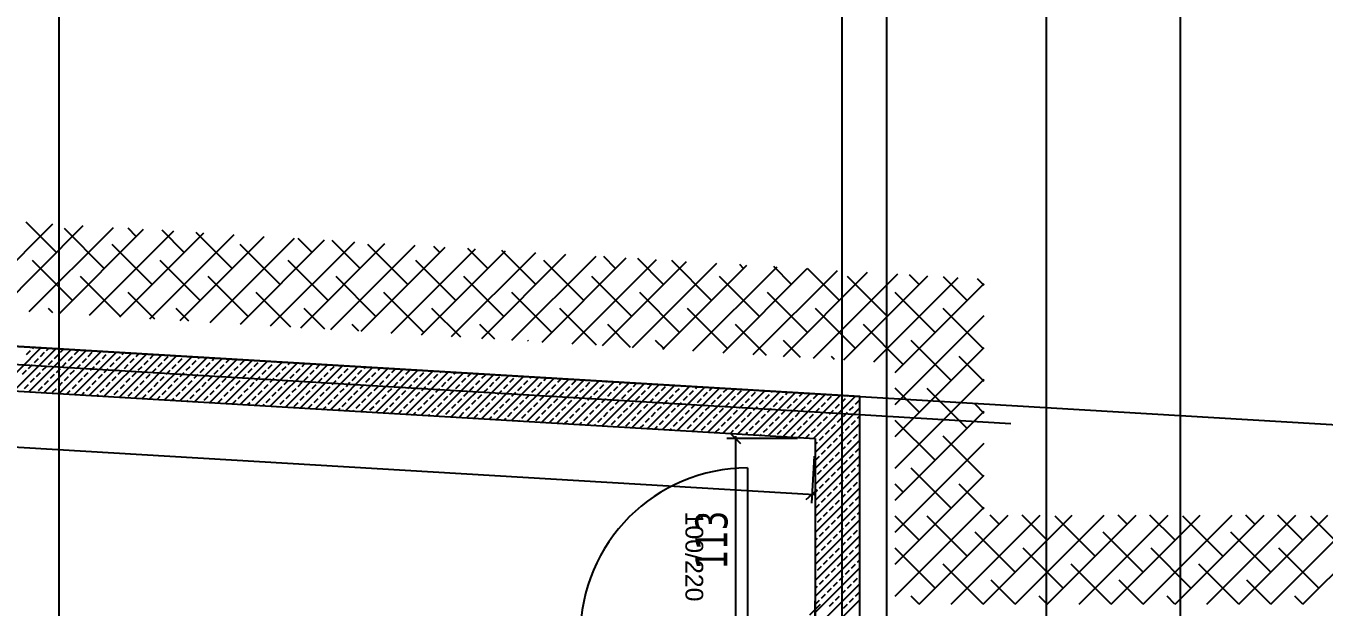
# Model space of a CAD drawing. Header units: millimetres. Extents: x 43168.9 to 43194.6, y -25545.1 to -25543.4.
# Drawn here: x 43169.2772 to 43169.4231, y -25543.8342 to -25543.769 of the extents above; entities that cross this region are included whole.
import ezdxf
from ezdxf.enums import TextEntityAlignment as Align

# ---------------------------------------------------------------- set-up
doc = ezdxf.new("R2010")
doc.units = ezdxf.units.MM
doc.header["$LTSCALE"] = 200
doc.linetypes.add('DASHDOT', pattern=[1, 0.5, -0.25, 0, -0.25])
doc.linetypes.add('DASHDOT2', pattern=[0.5, 0.25, -0.125, 0, -0.125])
for name, color, linetype in [('aks_sgh', 5, 'DASHDOT2'), ('dograma_sgh', 43, 'Continuous'), ('kesitcizgisi_sgh', 22, 'Continuous'), ('kolon-b.a_sgh', 6, 'Continuous'), ('olcuic_sgh', 183, 'Continuous'), ('poz_sgh', 12, 'Continuous'), ('tarama-betonarme_sgh', 223, 'Continuous'), ('tarama-zemin_sgh', 197, 'Continuous'), ('yapi-yaklasma_sgh', 41, 'DASHDOT')]:
    doc.layers.add(name, color=color, linetype=linetype)
doc.styles.add('dim', font='VERDANA.TTF', dxfattribs={"width": 0.7})
doc.styles.add('text2', font='arial.ttf')

msp = doc.modelspace()

# ---------------------------------------------------------------- linework, layer by layer
at = {"linetype": 'DASHDOT'}
msp.add_line((43169.39188, -25543.79132), (43169.39188, -25543.72412), dxfattribs=at)
at = {"color": 0, "linetype": 'ByBlock', "lineweight": -2}
for p, q in [((43169.35753, -25543.81591), (43169.35633, -25543.81471)), ((43169.36487, -25543.82216), (43169.36614, -25543.82103)), ((43169.36528, -25543.83513), (43169.36648, -25543.83393))]:
    msp.add_line(p, q, dxfattribs=at)
at = {"layer": 'aks_sgh'}
for p, q in [((43169.28088, -25543.74092), (43169.28088, -25544.78992)), ((43169.36888, -25543.74092), (43169.36888, -25544.78992)), ((43169.37388, -25543.74092), (43169.37388, -25544.78992)), ((43169.40688, -25543.74092), (43169.40688, -25544.78992)), ((43169.06388, -25543.79438), (43169.38788, -25543.81361))]:
    msp.add_line(p, q, dxfattribs=at)
at = {"layer": 'dograma_sgh', "color": 145}
msp.add_line((43169.35828, -25543.81862), (43169.35828, -25543.83742), dxfattribs=at)
msp.add_arc((43169.35828, -25543.83742), 0.0188, 90, 180, dxfattribs=at)
at = {"layer": 'kesitcizgisi_sgh', "linetype": 'DASHDOT'}
msp.add_line((43169.39188, -25544.79379), (43169.39188, -25543.79132), dxfattribs=at)
at = {"layer": 'kolon-b.a_sgh'}
for p, q in [((43169.37088, -25543.8106), (43169.064, -25543.79238)), ((43169.06385, -25543.79738), (43169.36588, -25543.81531)), ((43169.37088, -25543.83792), (43169.37088, -25543.8106)), ((43169.36588, -25543.81531), (43169.36588, -25543.83792))]:
    msp.add_line(p, q, dxfattribs=at)
at = {"layer": 'olcuic_sgh'}
for p, q in [((43169.09138, -25543.80532), (43169.36576, -25543.82161)), ((43169.35693, -25543.81506), (43169.35693, -25543.83817)), ((43169.36388, -25543.81531), (43169.35593, -25543.81531)), ((43169.36576, -25543.81731), (43169.36545, -25543.82259)), ((43169.36588, -25543.83592), (43169.36588, -25543.83353))]:
    msp.add_line(p, q, dxfattribs=at)
at = {"layer": 'tarama-betonarme_sgh'}
for p, q in [((43169.27412, -25543.80987), (43169.27884, -25543.80514)), ((43169.27581, -25543.80997), (43169.28054, -25543.80524)), ((43169.27722, -25543.80586), (43169.27767, -25543.80541)), ((43169.27751, -25543.81007), (43169.28223, -25543.80534)), ((43169.2779, -25543.80519), (43169.278, -25543.80509)), ((43169.27812, -25543.80676), (43169.27857, -25543.80631)), ((43169.2788, -25543.80608), (43169.27924, -25543.80563)), ((43169.2792, -25543.81017), (43169.28393, -25543.80544)), ((43169.27947, -25543.80541), (43169.27969, -25543.80519)), ((43169.28037, -25543.80631), (43169.28082, -25543.80586)), ((43169.2809, -25543.81027), (43169.28562, -25543.80554)), ((43169.28104, -25543.80563), (43169.28139, -25543.80529)), ((43169.28194, -25543.80653), (43169.28239, -25543.80608)), ((43169.28259, -25543.81037), (43169.28732, -25543.80564)), ((43169.28261, -25543.80586), (43169.28306, -25543.80541)), ((43169.28351, -25543.80676), (43169.28396, -25543.80631)), ((43169.28418, -25543.80608), (43169.28463, -25543.80563)), ((43169.28429, -25543.81047), (43169.28902, -25543.80574)), ((43169.28576, -25543.80631), (43169.2862, -25543.80586)), ((43169.28598, -25543.81057), (43169.29071, -25543.80584)), ((43169.28643, -25543.80563), (43169.28647, -25543.80559)), ((43169.28733, -25543.80653), (43169.28778, -25543.80608)), ((43169.28768, -25543.81067), (43169.29241, -25543.80594)), ((43169.288, -25543.80586), (43169.28817, -25543.80569)), ((43169.2889, -25543.80676), (43169.28935, -25543.80631)), ((43169.28937, -25543.81077), (43169.2941, -25543.80604)), ((43169.28957, -25543.80608), (43169.28986, -25543.80579)), ((43169.29107, -25543.81087), (43169.2958, -25543.80614)), ((43169.29114, -25543.80631), (43169.29156, -25543.80589)), ((43169.29272, -25543.80653), (43169.29316, -25543.80608)), ((43169.29276, -25543.81097), (43169.29749, -25543.80624)), ((43169.29429, -25543.80676), (43169.29474, -25543.80631)), ((43169.29446, -25543.81107), (43169.29919, -25543.80635)), ((43169.29653, -25543.80631), (43169.29664, -25543.80619)), ((43169.2981, -25543.80653), (43169.29834, -25543.8063)), ((43169.29967, -25543.80676), (43169.30004, -25543.8064)), ((43169.27678, -25543.8081), (43169.27722, -25543.80765)), ((43169.27745, -25543.80743), (43169.2779, -25543.80698)), ((43169.27835, -25543.80833), (43169.2788, -25543.80788)), ((43169.27902, -25543.80765), (43169.27947, -25543.80721)), ((43169.27969, -25543.80698), (43169.28014, -25543.80653)), ((43169.28059, -25543.80788), (43169.28104, -25543.80743)), ((43169.28127, -25543.80721), (43169.28171, -25543.80676)), ((43169.28216, -25543.8081), (43169.28261, -25543.80765)), ((43169.28284, -25543.80743), (43169.28329, -25543.80698)), ((43169.28373, -25543.80833), (43169.28418, -25543.80788)), ((43169.28441, -25543.80765), (43169.28486, -25543.80721)), ((43169.28508, -25543.80698), (43169.28553, -25543.80653)), ((43169.28598, -25543.80788), (43169.28643, -25543.80743)), ((43169.28665, -25543.80721), (43169.2871, -25543.80676)), ((43169.28755, -25543.8081), (43169.288, -25543.80765)), ((43169.28823, -25543.80743), (43169.28867, -25543.80698)), ((43169.28912, -25543.80833), (43169.28957, -25543.80788)), ((43169.2898, -25543.80765), (43169.29025, -25543.80721)), ((43169.29047, -25543.80698), (43169.29092, -25543.80653)), ((43169.29137, -25543.80788), (43169.29182, -25543.80743)), ((43169.29204, -25543.80721), (43169.29249, -25543.80676)), ((43169.29294, -25543.8081), (43169.29339, -25543.80765)), ((43169.29361, -25543.80743), (43169.29406, -25543.80698)), ((43169.29451, -25543.80833), (43169.29496, -25543.80788)), ((43169.29518, -25543.80765), (43169.29563, -25543.80721)), ((43169.29586, -25543.80698), (43169.29631, -25543.80653)), ((43169.29616, -25543.81117), (43169.30088, -25543.80645)), ((43169.29676, -25543.80788), (43169.29721, -25543.80743)), ((43169.29743, -25543.80721), (43169.29788, -25543.80676)), ((43169.29785, -25543.81127), (43169.30258, -25543.80655)), ((43169.29833, -25543.8081), (43169.29878, -25543.80765)), ((43169.299, -25543.80743), (43169.29945, -25543.80698)), ((43169.29955, -25543.81138), (43169.30427, -25543.80665)), ((43169.2999, -25543.80833), (43169.30035, -25543.80788)), ((43169.30057, -25543.80765), (43169.30102, -25543.80721)), ((43169.30124, -25543.81148), (43169.30597, -25543.80675)), ((43169.30125, -25543.80698), (43169.3017, -25543.80653)), ((43169.30214, -25543.80788), (43169.30259, -25543.80743)), ((43169.30282, -25543.80721), (43169.30327, -25543.80676)), ((43169.30294, -25543.81158), (43169.30767, -25543.80685)), ((43169.30372, -25543.8081), (43169.30417, -25543.80765)), ((43169.30439, -25543.80743), (43169.30484, -25543.80698)), ((43169.30463, -25543.81168), (43169.30936, -25543.80695)), ((43169.30506, -25543.80676), (43169.30512, -25543.8067)), ((43169.30529, -25543.80833), (43169.30574, -25543.80788)), ((43169.30596, -25543.80765), (43169.30641, -25543.80721)), ((43169.30633, -25543.81178), (43169.31106, -25543.80705)), ((43169.30663, -25543.80698), (43169.30682, -25543.8068)), ((43169.30753, -25543.80788), (43169.30798, -25543.80743)), ((43169.30802, -25543.81188), (43169.31275, -25543.80715)), ((43169.30821, -25543.80721), (43169.30851, -25543.8069)), ((43169.3091, -25543.8081), (43169.30955, -25543.80765)), ((43169.30972, -25543.81198), (43169.31445, -25543.80725)), ((43169.30978, -25543.80743), (43169.31021, -25543.807)), ((43169.31068, -25543.80833), (43169.31112, -25543.80788)), ((43169.31135, -25543.80765), (43169.3118, -25543.80721)), ((43169.31141, -25543.81208), (43169.31614, -25543.80735)), ((43169.31292, -25543.80788), (43169.31337, -25543.80743)), ((43169.31311, -25543.81218), (43169.31784, -25543.80745)), ((43169.31359, -25543.80721), (43169.3136, -25543.8072)), ((43169.31449, -25543.8081), (43169.31494, -25543.80765)), ((43169.3148, -25543.81228), (43169.31953, -25543.80755)), ((43169.31517, -25543.80743), (43169.31529, -25543.8073)), ((43169.31606, -25543.80833), (43169.31651, -25543.80788)), ((43169.3165, -25543.81238), (43169.32123, -25543.80765)), ((43169.31674, -25543.80765), (43169.31699, -25543.8074)), ((43169.3182, -25543.81248), (43169.32292, -25543.80775)), ((43169.31831, -25543.80788), (43169.31869, -25543.8075)), ((43169.31988, -25543.8081), (43169.32033, -25543.80765)), ((43169.31989, -25543.81258), (43169.32462, -25543.80786)), ((43169.32145, -25543.80833), (43169.3219, -25543.80788)), ((43169.3237, -25543.80788), (43169.32377, -25543.8078)), ((43169.277, -25543.80968), (43169.27745, -25543.80923)), ((43169.27767, -25543.809), (43169.27812, -25543.80855)), ((43169.27924, -25543.80923), (43169.27969, -25543.80878)), ((43169.27992, -25543.80855), (43169.28037, -25543.8081)), ((43169.28082, -25543.80945), (43169.28127, -25543.809)), ((43169.28149, -25543.80878), (43169.28194, -25543.80833)), ((43169.28239, -25543.80968), (43169.28284, -25543.80923)), ((43169.28306, -25543.809), (43169.28351, -25543.80855)), ((43169.28463, -25543.80923), (43169.28508, -25543.80878)), ((43169.28531, -25543.80855), (43169.28576, -25543.8081)), ((43169.2862, -25543.80945), (43169.28665, -25543.809)), ((43169.28688, -25543.80878), (43169.28733, -25543.80833)), ((43169.28778, -25543.80968), (43169.28823, -25543.80923)), ((43169.28845, -25543.809), (43169.2889, -25543.80855)), ((43169.29002, -25543.80923), (43169.29047, -25543.80878)), ((43169.29069, -25543.80855), (43169.29114, -25543.8081)), ((43169.29159, -25543.80945), (43169.29204, -25543.809)), ((43169.29227, -25543.80878), (43169.29272, -25543.80833)), ((43169.29316, -25543.80968), (43169.29361, -25543.80923)), ((43169.29384, -25543.809), (43169.29429, -25543.80855)), ((43169.29541, -25543.80923), (43169.29586, -25543.80878)), ((43169.29608, -25543.80855), (43169.29653, -25543.8081)), ((43169.29698, -25543.80945), (43169.29743, -25543.809)), ((43169.29765, -25543.80878), (43169.2981, -25543.80833)), ((43169.29855, -25543.80968), (43169.299, -25543.80923)), ((43169.29923, -25543.809), (43169.29967, -25543.80855)), ((43169.3008, -25543.80923), (43169.30125, -25543.80878)), ((43169.30147, -25543.80855), (43169.30192, -25543.8081)), ((43169.30237, -25543.80945), (43169.30282, -25543.809)), ((43169.30304, -25543.80878), (43169.30349, -25543.80833)), ((43169.30394, -25543.80968), (43169.30439, -25543.80923)), ((43169.30461, -25543.809), (43169.30506, -25543.80855)), ((43169.30619, -25543.80923), (43169.30663, -25543.80878)), ((43169.30686, -25543.80855), (43169.30731, -25543.8081)), ((43169.30776, -25543.80945), (43169.30821, -25543.809)), ((43169.30843, -25543.80878), (43169.30888, -25543.80833)), ((43169.30933, -25543.80968), (43169.30978, -25543.80923)), ((43169.31, -25543.809), (43169.31045, -25543.80855)), ((43169.31157, -25543.80923), (43169.31202, -25543.80878)), ((43169.31225, -25543.80855), (43169.3127, -25543.8081)), ((43169.31315, -25543.80945), (43169.31359, -25543.809)), ((43169.31382, -25543.80878), (43169.31427, -25543.80833)), ((43169.31472, -25543.80968), (43169.31517, -25543.80923)), ((43169.31539, -25543.809), (43169.31584, -25543.80855)), ((43169.31696, -25543.80923), (43169.31741, -25543.80878)), ((43169.31764, -25543.80855), (43169.31808, -25543.8081)), ((43169.31853, -25543.80945), (43169.31898, -25543.809)), ((43169.31921, -25543.80878), (43169.31966, -25543.80833)), ((43169.32011, -25543.80968), (43169.32055, -25543.80923)), ((43169.32078, -25543.809), (43169.32123, -25543.80855)), ((43169.32159, -25543.81268), (43169.32631, -25543.80796)), ((43169.32235, -25543.80923), (43169.3228, -25543.80878)), ((43169.32302, -25543.80855), (43169.32347, -25543.8081)), ((43169.32328, -25543.81278), (43169.32801, -25543.80806)), ((43169.32392, -25543.80945), (43169.32437, -25543.809)), ((43169.3246, -25543.80878), (43169.32504, -25543.80833)), ((43169.32498, -25543.81289), (43169.32971, -25543.80816)), ((43169.32527, -25543.8081), (43169.32547, -25543.80791)), ((43169.32549, -25543.80968), (43169.32594, -25543.80923)), ((43169.32617, -25543.809), (43169.32662, -25543.80855)), ((43169.32667, -25543.81299), (43169.3314, -25543.80826)), ((43169.32684, -25543.80833), (43169.32716, -25543.80801)), ((43169.32774, -25543.80923), (43169.32819, -25543.80878)), ((43169.32837, -25543.81309), (43169.3331, -25543.80836)), ((43169.32841, -25543.80855), (43169.32886, -25543.80811)), ((43169.32931, -25543.80945), (43169.32976, -25543.809)), ((43169.32998, -25543.80878), (43169.33043, -25543.80833)), ((43169.33006, -25543.81319), (43169.33479, -25543.80846)), ((43169.33088, -25543.80968), (43169.33133, -25543.80923)), ((43169.33155, -25543.809), (43169.332, -25543.80855)), ((43169.33176, -25543.81329), (43169.33649, -25543.80856)), ((43169.33223, -25543.80833), (43169.33225, -25543.80831)), ((43169.33313, -25543.80923), (43169.33358, -25543.80878)), ((43169.33345, -25543.81339), (43169.33818, -25543.80866)), ((43169.3338, -25543.80855), (43169.33394, -25543.80841)), ((43169.3347, -25543.80945), (43169.33515, -25543.809)), ((43169.33515, -25543.81349), (43169.33988, -25543.80876)), ((43169.33537, -25543.80878), (43169.33564, -25543.80851)), ((43169.33627, -25543.80968), (43169.33672, -25543.80923)), ((43169.33685, -25543.81359), (43169.34157, -25543.80886)), ((43169.33694, -25543.809), (43169.33733, -25543.80861)), ((43169.33851, -25543.80923), (43169.33896, -25543.80878)), ((43169.33854, -25543.81369), (43169.34327, -25543.80896)), ((43169.34009, -25543.80945), (43169.34054, -25543.809)), ((43169.34024, -25543.81379), (43169.34496, -25543.80906)), ((43169.34166, -25543.80968), (43169.34211, -25543.80923)), ((43169.34193, -25543.81389), (43169.34666, -25543.80916)), ((43169.34233, -25543.809), (43169.34242, -25543.80891)), ((43169.34363, -25543.81399), (43169.34835, -25543.80926)), ((43169.3439, -25543.80923), (43169.34412, -25543.80901)), ((43169.34547, -25543.80945), (43169.34581, -25543.80911)), ((43169.34705, -25543.80968), (43169.34749, -25543.80923)), ((43169.27857, -25543.8099), (43169.27902, -25543.80945)), ((43169.28014, -25543.81012), (43169.28059, -25543.80968)), ((43169.28174, -25543.81032), (43169.28216, -25543.8099)), ((43169.28344, -25543.81042), (43169.28373, -25543.81012)), ((43169.28396, -25543.8099), (43169.28441, -25543.80945)), ((43169.28514, -25543.81052), (43169.28531, -25543.81035)), ((43169.28553, -25543.81012), (43169.28598, -25543.80968)), ((43169.28683, -25543.81062), (43169.28688, -25543.81057)), ((43169.2871, -25543.81035), (43169.28755, -25543.8099)), ((43169.28867, -25543.81057), (43169.28912, -25543.81012)), ((43169.28935, -25543.8099), (43169.2898, -25543.80945)), ((43169.29025, -25543.8108), (43169.29069, -25543.81035)), ((43169.29092, -25543.81012), (43169.29137, -25543.80968)), ((43169.29192, -25543.81092), (43169.29227, -25543.81057)), ((43169.29249, -25543.81035), (43169.29294, -25543.8099)), ((43169.29361, -25543.81102), (43169.29384, -25543.8108)), ((43169.29406, -25543.81057), (43169.29451, -25543.81012)), ((43169.29474, -25543.8099), (43169.29518, -25543.80945)), ((43169.29563, -25543.8108), (43169.29608, -25543.81035)), ((43169.29631, -25543.81012), (43169.29676, -25543.80968)), ((43169.29721, -25543.81102), (43169.29765, -25543.81057)), ((43169.29788, -25543.81035), (43169.29833, -25543.8099)), ((43169.29878, -25543.81125), (43169.29923, -25543.8108)), ((43169.29945, -25543.81057), (43169.2999, -25543.81012)), ((43169.30012, -25543.8099), (43169.30057, -25543.80945)), ((43169.30102, -25543.8108), (43169.30147, -25543.81035)), ((43169.3017, -25543.81012), (43169.30214, -25543.80968)), ((43169.30259, -25543.81102), (43169.30304, -25543.81057)), ((43169.30327, -25543.81035), (43169.30372, -25543.8099)), ((43169.30417, -25543.81125), (43169.30461, -25543.8108)), ((43169.30484, -25543.81057), (43169.30529, -25543.81012)), ((43169.30551, -25543.8099), (43169.30596, -25543.80945)), ((43169.30641, -25543.8108), (43169.30686, -25543.81035)), ((43169.30708, -25543.81012), (43169.30753, -25543.80968)), ((43169.30798, -25543.81102), (43169.30843, -25543.81057)), ((43169.30866, -25543.81035), (43169.3091, -25543.8099)), ((43169.30955, -25543.81125), (43169.31, -25543.8108)), ((43169.31023, -25543.81057), (43169.31068, -25543.81012)), ((43169.3109, -25543.8099), (43169.31135, -25543.80945)), ((43169.3118, -25543.8108), (43169.31225, -25543.81035)), ((43169.31247, -25543.81012), (43169.31292, -25543.80968)), ((43169.31337, -25543.81102), (43169.31382, -25543.81057)), ((43169.31404, -25543.81035), (43169.31449, -25543.8099)), ((43169.31494, -25543.81125), (43169.31539, -25543.8108)), ((43169.31561, -25543.81057), (43169.31606, -25543.81012)), ((43169.31629, -25543.8099), (43169.31674, -25543.80945)), ((43169.31719, -25543.8108), (43169.31764, -25543.81035)), ((43169.31786, -25543.81012), (43169.31831, -25543.80968)), ((43169.31876, -25543.81102), (43169.31921, -25543.81057)), ((43169.31943, -25543.81035), (43169.31988, -25543.8099)), ((43169.32033, -25543.81125), (43169.32078, -25543.8108)), ((43169.321, -25543.81057), (43169.32145, -25543.81012)), ((43169.32168, -25543.8099), (43169.32213, -25543.80945)), ((43169.32257, -25543.8108), (43169.32302, -25543.81035)), ((43169.32325, -25543.81012), (43169.3237, -25543.80968)), ((43169.32415, -25543.81102), (43169.3246, -25543.81057)), ((43169.32482, -25543.81035), (43169.32527, -25543.8099)), ((43169.32572, -25543.81125), (43169.32617, -25543.8108)), ((43169.32639, -25543.81057), (43169.32684, -25543.81012)), ((43169.32706, -25543.8099), (43169.32751, -25543.80945)), ((43169.32796, -25543.8108), (43169.32841, -25543.81035)), ((43169.32864, -25543.81012), (43169.32909, -25543.80968)), ((43169.32953, -25543.81102), (43169.32998, -25543.81057)), ((43169.33021, -25543.81035), (43169.33066, -25543.8099)), ((43169.33111, -25543.81125), (43169.33155, -25543.8108)), ((43169.33178, -25543.81057), (43169.33223, -25543.81012)), ((43169.33245, -25543.8099), (43169.3329, -25543.80945)), ((43169.33335, -25543.8108), (43169.3338, -25543.81035)), ((43169.33402, -25543.81012), (43169.33447, -25543.80968)), ((43169.33492, -25543.81102), (43169.33537, -25543.81057)), ((43169.3356, -25543.81035), (43169.33604, -25543.8099)), ((43169.33649, -25543.81125), (43169.33694, -25543.8108)), ((43169.33717, -25543.81057), (43169.33762, -25543.81012)), ((43169.33784, -25543.8099), (43169.33829, -25543.80945)), ((43169.33874, -25543.8108), (43169.33919, -25543.81035)), ((43169.33941, -25543.81012), (43169.33986, -25543.80968)), ((43169.34031, -25543.81102), (43169.34076, -25543.81057)), ((43169.34098, -25543.81035), (43169.34143, -25543.8099)), ((43169.34188, -25543.81125), (43169.34233, -25543.8108)), ((43169.34256, -25543.81057), (43169.343, -25543.81012)), ((43169.34323, -25543.8099), (43169.34368, -25543.80945)), ((43169.34413, -25543.8108), (43169.34458, -25543.81035)), ((43169.3448, -25543.81012), (43169.34525, -25543.80968)), ((43169.34532, -25543.81409), (43169.35005, -25543.80936)), ((43169.3457, -25543.81102), (43169.34615, -25543.81057)), ((43169.34637, -25543.81035), (43169.34682, -25543.8099)), ((43169.34702, -25543.81419), (43169.35175, -25543.80947)), ((43169.34727, -25543.81125), (43169.34772, -25543.8108)), ((43169.34794, -25543.81057), (43169.34839, -25543.81012)), ((43169.34862, -25543.8099), (43169.34907, -25543.80945)), ((43169.34871, -25543.81429), (43169.35344, -25543.80957)), ((43169.34952, -25543.8108), (43169.34996, -25543.81035)), ((43169.35019, -25543.81012), (43169.35064, -25543.80968)), ((43169.35041, -25543.81439), (43169.35514, -25543.80967)), ((43169.35086, -25543.80945), (43169.3509, -25543.80942)), ((43169.35109, -25543.81102), (43169.35154, -25543.81057)), ((43169.35176, -25543.81035), (43169.35221, -25543.8099)), ((43169.3521, -25543.8145), (43169.35683, -25543.80977)), ((43169.35243, -25543.80968), (43169.35259, -25543.80952)), ((43169.35266, -25543.81125), (43169.35311, -25543.8108)), ((43169.35333, -25543.81057), (43169.35378, -25543.81012)), ((43169.3538, -25543.8146), (43169.35853, -25543.80987)), ((43169.35401, -25543.8099), (43169.35429, -25543.80962)), ((43169.3549, -25543.8108), (43169.35535, -25543.81035)), ((43169.35549, -25543.8147), (43169.36022, -25543.80997)), ((43169.35558, -25543.81012), (43169.35598, -25543.80972)), ((43169.35648, -25543.81102), (43169.35692, -25543.81057)), ((43169.35715, -25543.81035), (43169.3576, -25543.8099)), ((43169.35719, -25543.8148), (43169.36192, -25543.81007)), ((43169.35805, -25543.81125), (43169.3585, -25543.8108)), ((43169.35872, -25543.81057), (43169.35917, -25543.81012)), ((43169.35889, -25543.8149), (43169.36361, -25543.81017)), ((43169.36029, -25543.8108), (43169.36074, -25543.81035)), ((43169.36058, -25543.815), (43169.36531, -25543.81027)), ((43169.36097, -25543.81012), (43169.36107, -25543.81002)), ((43169.36186, -25543.81102), (43169.36231, -25543.81057)), ((43169.36228, -25543.8151), (43169.367, -25543.81037)), ((43169.36254, -25543.81035), (43169.36277, -25543.81012)), ((43169.36343, -25543.81125), (43169.36388, -25543.8108)), ((43169.36397, -25543.8152), (43169.3687, -25543.81047)), ((43169.36411, -25543.81057), (43169.36446, -25543.81022)), ((43169.36567, -25543.8153), (43169.3704, -25543.81057)), ((43169.36568, -25543.8108), (43169.36613, -25543.81035)), ((43169.36725, -25543.81102), (43169.3677, -25543.81057)), ((43169.36882, -25543.81125), (43169.36927, -25543.8108)), ((43169.3695, -25543.81057), (43169.36955, -25543.81052)), ((43169.29531, -25543.81112), (43169.29541, -25543.81102)), ((43169.30039, -25543.81143), (43169.3008, -25543.81102)), ((43169.30209, -25543.81153), (43169.30237, -25543.81125)), ((43169.30378, -25543.81163), (43169.30394, -25543.81147)), ((43169.30548, -25543.81173), (43169.30551, -25543.8117)), ((43169.30574, -25543.81147), (43169.30619, -25543.81102)), ((43169.30731, -25543.8117), (43169.30776, -25543.81125)), ((43169.30888, -25543.81192), (43169.30933, -25543.81147)), ((43169.31057, -25543.81203), (43169.3109, -25543.8117)), ((43169.31112, -25543.81147), (43169.31157, -25543.81102)), ((43169.31226, -25543.81213), (43169.31247, -25543.81192)), ((43169.3127, -25543.8117), (43169.31315, -25543.81125)), ((43169.31396, -25543.81223), (43169.31404, -25543.81214)), ((43169.31427, -25543.81192), (43169.31472, -25543.81147)), ((43169.31584, -25543.81214), (43169.31629, -25543.8117)), ((43169.31651, -25543.81147), (43169.31696, -25543.81102)), ((43169.31741, -25543.81237), (43169.31786, -25543.81192)), ((43169.31808, -25543.8117), (43169.31853, -25543.81125)), ((43169.31904, -25543.81253), (43169.31943, -25543.81214)), ((43169.31966, -25543.81192), (43169.32011, -25543.81147)), ((43169.32123, -25543.81214), (43169.32168, -25543.8117)), ((43169.3219, -25543.81147), (43169.32235, -25543.81102)), ((43169.3228, -25543.81237), (43169.32325, -25543.81192)), ((43169.32347, -25543.8117), (43169.32392, -25543.81125)), ((43169.32437, -25543.81259), (43169.32482, -25543.81214)), ((43169.32504, -25543.81192), (43169.32549, -25543.81147)), ((43169.32662, -25543.81214), (43169.32706, -25543.8117)), ((43169.32729, -25543.81147), (43169.32774, -25543.81102)), ((43169.32819, -25543.81237), (43169.32864, -25543.81192)), ((43169.32886, -25543.8117), (43169.32931, -25543.81125)), ((43169.32976, -25543.81259), (43169.33021, -25543.81214)), ((43169.33043, -25543.81192), (43169.33088, -25543.81147)), ((43169.332, -25543.81214), (43169.33245, -25543.8117)), ((43169.33268, -25543.81147), (43169.33313, -25543.81102)), ((43169.33358, -25543.81237), (43169.33402, -25543.81192)), ((43169.33425, -25543.8117), (43169.3347, -25543.81125)), ((43169.33515, -25543.81259), (43169.3356, -25543.81214)), ((43169.33582, -25543.81192), (43169.33627, -25543.81147)), ((43169.33739, -25543.81214), (43169.33784, -25543.8117)), ((43169.33807, -25543.81147), (43169.33851, -25543.81102)), ((43169.33896, -25543.81237), (43169.33941, -25543.81192)), ((43169.33964, -25543.8117), (43169.34009, -25543.81125)), ((43169.34054, -25543.81259), (43169.34098, -25543.81214)), ((43169.34121, -25543.81192), (43169.34166, -25543.81147)), ((43169.34278, -25543.81214), (43169.34323, -25543.8117)), ((43169.34345, -25543.81147), (43169.3439, -25543.81102)), ((43169.34435, -25543.81237), (43169.3448, -25543.81192)), ((43169.34503, -25543.8117), (43169.34547, -25543.81125)), ((43169.34592, -25543.81259), (43169.34637, -25543.81214)), ((43169.3466, -25543.81192), (43169.34705, -25543.81147)), ((43169.34817, -25543.81214), (43169.34862, -25543.8117)), ((43169.34884, -25543.81147), (43169.34929, -25543.81102)), ((43169.34974, -25543.81237), (43169.35019, -25543.81192)), ((43169.35041, -25543.8117), (43169.35086, -25543.81125)), ((43169.35131, -25543.81259), (43169.35176, -25543.81214)), ((43169.35198, -25543.81192), (43169.35243, -25543.81147)), ((43169.35356, -25543.81214), (43169.35401, -25543.8117)), ((43169.35423, -25543.81147), (43169.35468, -25543.81102)), ((43169.35513, -25543.81237), (43169.35558, -25543.81192)), ((43169.3558, -25543.8117), (43169.35625, -25543.81125)), ((43169.3567, -25543.81259), (43169.35715, -25543.81214)), ((43169.35737, -25543.81192), (43169.35782, -25543.81147)), ((43169.35894, -25543.81214), (43169.35939, -25543.8117)), ((43169.35962, -25543.81147), (43169.36007, -25543.81102)), ((43169.36052, -25543.81237), (43169.36097, -25543.81192)), ((43169.36119, -25543.8117), (43169.36164, -25543.81125)), ((43169.36209, -25543.81259), (43169.36254, -25543.81214)), ((43169.36276, -25543.81192), (43169.36321, -25543.81147)), ((43169.36433, -25543.81214), (43169.36478, -25543.8117)), ((43169.36501, -25543.81147), (43169.36546, -25543.81102)), ((43169.36588, -25543.81688), (43169.37088, -25543.81188)), ((43169.3659, -25543.81237), (43169.36635, -25543.81192)), ((43169.36658, -25543.8117), (43169.36703, -25543.81125)), ((43169.36748, -25543.81259), (43169.36792, -25543.81214)), ((43169.36815, -25543.81192), (43169.3686, -25543.81147)), ((43169.36972, -25543.81214), (43169.37017, -25543.8117)), ((43169.37039, -25543.81147), (43169.37084, -25543.81102)), ((43169.32074, -25543.81263), (43169.321, -25543.81237)), ((43169.32243, -25543.81273), (43169.32257, -25543.81259)), ((43169.32413, -25543.81283), (43169.32415, -25543.81282)), ((43169.32594, -25543.81282), (43169.32639, -25543.81237)), ((43169.32752, -25543.81304), (43169.32796, -25543.81259)), ((43169.32922, -25543.81314), (43169.32953, -25543.81282)), ((43169.33091, -25543.81324), (43169.33111, -25543.81304)), ((43169.33133, -25543.81282), (43169.33178, -25543.81237)), ((43169.33261, -25543.81334), (43169.33268, -25543.81327)), ((43169.3329, -25543.81304), (43169.33335, -25543.81259)), ((43169.33447, -25543.81327), (43169.33492, -25543.81282)), ((43169.33604, -25543.81349), (43169.33649, -25543.81304)), ((43169.33672, -25543.81282), (43169.33717, -25543.81237)), ((43169.33769, -25543.81364), (43169.33807, -25543.81327)), ((43169.33829, -25543.81304), (43169.33874, -25543.81259)), ((43169.33939, -25543.81374), (43169.33964, -25543.81349)), ((43169.33986, -25543.81327), (43169.34031, -25543.81282)), ((43169.34108, -25543.81384), (43169.34121, -25543.81372)), ((43169.34143, -25543.81349), (43169.34188, -25543.81304)), ((43169.34211, -25543.81282), (43169.34256, -25543.81237)), ((43169.343, -25543.81372), (43169.34345, -25543.81327)), ((43169.34368, -25543.81304), (43169.34413, -25543.81259)), ((43169.34458, -25543.81394), (43169.34503, -25543.81349)), ((43169.34525, -25543.81327), (43169.3457, -25543.81282)), ((43169.34617, -25543.81414), (43169.3466, -25543.81372)), ((43169.34682, -25543.81349), (43169.34727, -25543.81304)), ((43169.34749, -25543.81282), (43169.34794, -25543.81237)), ((43169.34839, -25543.81372), (43169.34884, -25543.81327)), ((43169.34907, -25543.81304), (43169.34952, -25543.81259)), ((43169.34996, -25543.81394), (43169.35041, -25543.81349)), ((43169.35064, -25543.81327), (43169.35109, -25543.81282)), ((43169.35154, -25543.81417), (43169.35198, -25543.81372)), ((43169.35221, -25543.81349), (43169.35266, -25543.81304)), ((43169.35288, -25543.81282), (43169.35333, -25543.81237)), ((43169.35378, -25543.81372), (43169.35423, -25543.81327)), ((43169.35445, -25543.81304), (43169.3549, -25543.81259)), ((43169.35535, -25543.81394), (43169.3558, -25543.81349)), ((43169.35603, -25543.81327), (43169.35648, -25543.81282)), ((43169.35692, -25543.81417), (43169.35737, -25543.81372)), ((43169.3576, -25543.81349), (43169.35805, -25543.81304)), ((43169.35827, -25543.81282), (43169.35872, -25543.81237)), ((43169.35917, -25543.81372), (43169.35962, -25543.81327)), ((43169.35984, -25543.81304), (43169.36029, -25543.81259)), ((43169.36074, -25543.81394), (43169.36119, -25543.81349)), ((43169.36141, -25543.81327), (43169.36186, -25543.81282)), ((43169.36231, -25543.81417), (43169.36276, -25543.81372)), ((43169.36299, -25543.81349), (43169.36343, -25543.81304)), ((43169.36366, -25543.81282), (43169.36411, -25543.81237)), ((43169.36456, -25543.81372), (43169.36501, -25543.81327)), ((43169.36523, -25543.81304), (43169.36568, -25543.81259)), ((43169.36588, -25543.81868), (43169.37088, -25543.81368)), ((43169.36613, -25543.81394), (43169.36658, -25543.81349)), ((43169.3668, -25543.81327), (43169.36725, -25543.81282)), ((43169.3677, -25543.81417), (43169.36815, -25543.81372)), ((43169.36837, -25543.81349), (43169.36882, -25543.81304)), ((43169.36905, -25543.81282), (43169.3695, -25543.81237)), ((43169.36995, -25543.81372), (43169.37039, -25543.81327)), ((43169.37062, -25543.81304), (43169.37088, -25543.81278)), ((43169.34278, -25543.81394), (43169.34278, -25543.81394)), ((43169.34787, -25543.81424), (43169.34817, -25543.81394)), ((43169.34956, -25543.81434), (43169.34974, -25543.81417)), ((43169.35126, -25543.81445), (43169.35131, -25543.81439)), ((43169.35311, -25543.81439), (43169.35356, -25543.81394)), ((43169.35468, -25543.81461), (43169.35513, -25543.81417)), ((43169.35634, -25543.81475), (43169.3567, -25543.81439)), ((43169.35804, -25543.81485), (43169.35827, -25543.81461)), ((43169.3585, -25543.81439), (43169.35894, -25543.81394)), ((43169.35973, -25543.81495), (43169.35984, -25543.81484)), ((43169.36007, -25543.81461), (43169.36052, -25543.81417)), ((43169.36164, -25543.81484), (43169.36209, -25543.81439)), ((43169.36321, -25543.81506), (43169.36366, -25543.81461)), ((43169.36388, -25543.81439), (43169.36433, -25543.81394)), ((43169.36482, -25543.81525), (43169.36523, -25543.81484)), ((43169.36546, -25543.81461), (43169.3659, -25543.81417)), ((43169.36635, -25543.81551), (43169.3668, -25543.81506)), ((43169.36703, -25543.81484), (43169.36748, -25543.81439)), ((43169.3686, -25543.81506), (43169.36905, -25543.81461)), ((43169.36927, -25543.81439), (43169.36972, -25543.81394)), ((43169.37017, -25543.81529), (43169.37062, -25543.81484)), ((43169.37084, -25543.81461), (43169.37088, -25543.81458)), ((43169.36588, -25543.82048), (43169.37088, -25543.81548)), ((43169.36588, -25543.81599), (43169.36613, -25543.81574)), ((43169.36658, -25543.81708), (43169.36703, -25543.81663)), ((43169.36725, -25543.81641), (43169.3677, -25543.81596)), ((43169.36792, -25543.81574), (43169.36837, -25543.81529)), ((43169.36882, -25543.81663), (43169.36927, -25543.81619)), ((43169.3695, -25543.81596), (43169.36995, -25543.81551)), ((43169.37039, -25543.81686), (43169.37084, -25543.81641)), ((43169.36588, -25543.82227), (43169.37088, -25543.81727)), ((43169.3659, -25543.81776), (43169.36635, -25543.81731)), ((43169.36748, -25543.81798), (43169.36792, -25543.81753)), ((43169.36815, -25543.81731), (43169.3686, -25543.81686)), ((43169.36905, -25543.81821), (43169.3695, -25543.81776)), ((43169.36972, -25543.81753), (43169.37017, -25543.81708)), ((43169.36588, -25543.82407), (43169.37088, -25543.81907)), ((43169.36613, -25543.81933), (43169.36658, -25543.81888)), ((43169.3668, -25543.81866), (43169.36725, -25543.81821)), ((43169.3677, -25543.81955), (43169.36815, -25543.8191)), ((43169.36837, -25543.81888), (43169.36882, -25543.81843)), ((43169.36927, -25543.81978), (43169.36972, -25543.81933)), ((43169.36995, -25543.8191), (43169.37039, -25543.81866)), ((43169.37062, -25543.81843), (43169.37088, -25543.81817)), ((43169.36588, -25543.81958), (43169.3659, -25543.81955)), ((43169.36588, -25543.82586), (43169.37088, -25543.82086)), ((43169.36635, -25543.8209), (43169.3668, -25543.82045)), ((43169.36703, -25543.82023), (43169.36748, -25543.81978)), ((43169.36792, -25543.82113), (43169.36837, -25543.82068)), ((43169.3686, -25543.82045), (43169.36905, -25543.82)), ((43169.3695, -25543.82135), (43169.36995, -25543.8209)), ((43169.37017, -25543.82068), (43169.37062, -25543.82023)), ((43169.37084, -25543.82), (43169.37088, -25543.81997)), ((43169.36588, -25543.82137), (43169.36613, -25543.82113)), ((43169.36658, -25543.82247), (43169.36703, -25543.82202)), ((43169.36725, -25543.8218), (43169.3677, -25543.82135)), ((43169.36815, -25543.8227), (43169.3686, -25543.82225)), ((43169.36882, -25543.82202), (43169.36927, -25543.82157)), ((43169.37039, -25543.82225), (43169.37084, -25543.8218)), ((43169.36588, -25543.82766), (43169.37088, -25543.82266)), ((43169.3659, -25543.82315), (43169.36635, -25543.8227)), ((43169.3668, -25543.82404), (43169.36725, -25543.82359)), ((43169.36748, -25543.82337), (43169.36792, -25543.82292)), ((43169.36837, -25543.82427), (43169.36882, -25543.82382)), ((43169.36905, -25543.82359), (43169.3695, -25543.82315)), ((43169.36972, -25543.82292), (43169.37017, -25543.82247)), ((43169.37062, -25543.82382), (43169.37088, -25543.82356)), ((43169.36588, -25543.82946), (43169.37088, -25543.82446)), ((43169.36588, -25543.82497), (43169.3659, -25543.82494)), ((43169.36613, -25543.82472), (43169.36658, -25543.82427)), ((43169.36703, -25543.82562), (43169.36748, -25543.82517)), ((43169.3677, -25543.82494), (43169.36815, -25543.82449)), ((43169.36927, -25543.82517), (43169.36972, -25543.82472)), ((43169.36995, -25543.82449), (43169.37039, -25543.82404)), ((43169.37084, -25543.82539), (43169.37088, -25543.82536)), ((43169.36588, -25543.83125), (43169.37088, -25543.82625)), ((43169.36588, -25543.82676), (43169.36613, -25543.82651)), ((43169.36635, -25543.82629), (43169.3668, -25543.82584)), ((43169.36725, -25543.82719), (43169.3677, -25543.82674)), ((43169.36792, -25543.82651), (43169.36837, -25543.82606)), ((43169.3686, -25543.82584), (43169.36905, -25543.82539)), ((43169.3695, -25543.82674), (43169.36995, -25543.82629)), ((43169.37017, -25543.82606), (43169.37062, -25543.82562)), ((43169.36588, -25543.83305), (43169.37088, -25543.82805)), ((43169.3659, -25543.82853), (43169.36635, -25543.82808)), ((43169.36658, -25543.82786), (43169.36703, -25543.82741)), ((43169.36815, -25543.82808), (43169.3686, -25543.82764)), ((43169.36882, -25543.82741), (43169.36927, -25543.82696)), ((43169.36972, -25543.82831), (43169.37017, -25543.82786)), ((43169.37039, -25543.82764), (43169.37084, -25543.82719)), ((43169.36613, -25543.83011), (43169.36658, -25543.82966)), ((43169.3668, -25543.82943), (43169.36725, -25543.82898)), ((43169.36748, -25543.82876), (43169.36792, -25543.82831)), ((43169.36837, -25543.82966), (43169.36882, -25543.82921)), ((43169.36905, -25543.82898), (43169.3695, -25543.82853)), ((43169.36995, -25543.82988), (43169.37039, -25543.82943)), ((43169.37062, -25543.82921), (43169.37088, -25543.82895)), ((43169.36588, -25543.83485), (43169.37088, -25543.82985)), ((43169.36588, -25543.83036), (43169.3659, -25543.83033)), ((43169.36703, -25543.831), (43169.36748, -25543.83055)), ((43169.3677, -25543.83033), (43169.36815, -25543.82988)), ((43169.3686, -25543.83123), (43169.36905, -25543.83078)), ((43169.36927, -25543.83055), (43169.36972, -25543.83011)), ((43169.37017, -25543.83145), (43169.37062, -25543.831)), ((43169.37084, -25543.83078), (43169.37088, -25543.83074)), ((43169.36588, -25543.83664), (43169.37088, -25543.83164)), ((43169.36588, -25543.83215), (43169.36613, -25543.8319)), ((43169.36635, -25543.83168), (43169.3668, -25543.83123)), ((43169.36725, -25543.83257), (43169.3677, -25543.83213)), ((43169.36792, -25543.8319), (43169.36837, -25543.83145)), ((43169.36882, -25543.8328), (43169.36927, -25543.83235)), ((43169.3695, -25543.83213), (43169.36995, -25543.83168)), ((43169.37039, -25543.83302), (43169.37084, -25543.83257)), ((43169.3659, -25543.83392), (43169.36635, -25543.83347)), ((43169.3664, -25543.83792), (43169.37088, -25543.83344)), ((43169.36658, -25543.83325), (43169.36703, -25543.8328)), ((43169.36748, -25543.83415), (43169.36792, -25543.8337)), ((43169.36815, -25543.83347), (43169.3686, -25543.83302)), ((43169.36905, -25543.83437), (43169.3695, -25543.83392)), ((43169.36972, -25543.8337), (43169.37017, -25543.83325))]:
    msp.add_line(p, q, dxfattribs=at)
at = {"layer": 'tarama-zemin_sgh'}
for p, q in [((43169.27076, -25543.80065), (43169.28021, -25543.79119)), ((43169.27415, -25543.80085), (43169.2836, -25543.7914)), ((43169.28059, -25543.79441), (43169.2772, -25543.79102)), ((43169.27754, -25543.80105), (43169.287, -25543.7916)), ((43169.28093, -25543.80125), (43169.29039, -25543.7918)), ((43169.28598, -25543.7962), (43169.28149, -25543.79171)), ((43169.28957, -25543.79261), (43169.28866, -25543.7917)), ((43169.28432, -25543.80146), (43169.29378, -25543.792)), ((43169.28771, -25543.80166), (43169.29717, -25543.7922)), ((43169.2911, -25543.80186), (43169.30056, -25543.7924)), ((43169.29496, -25543.79441), (43169.29247, -25543.79192)), ((43169.29449, -25543.80206), (43169.30395, -25543.7926)), ((43169.30035, -25543.7962), (43169.29629, -25543.79215)), ((43169.29788, -25543.80226), (43169.30734, -25543.7928)), ((43169.30128, -25543.80246), (43169.31073, -25543.79301)), ((43169.30394, -25543.79261), (43169.30393, -25543.7926)), ((43169.30467, -25543.80266), (43169.31412, -25543.79321)), ((43169.30933, -25543.79441), (43169.30775, -25543.79283)), ((43169.31472, -25543.7962), (43169.31157, -25543.79306)), ((43169.29137, -25543.798), (43169.28688, -25543.79351)), ((43169.30574, -25543.798), (43169.30125, -25543.79351)), ((43169.30806, -25543.80286), (43169.31751, -25543.79341)), ((43169.31145, -25543.80307), (43169.3209, -25543.79361)), ((43169.31484, -25543.80327), (43169.32429, -25543.79381)), ((43169.32011, -25543.798), (43169.31561, -25543.79351)), ((43169.31823, -25543.80347), (43169.32769, -25543.79401)), ((43169.32162, -25543.80367), (43169.33108, -25543.79421)), ((43169.3237, -25543.79441), (43169.32302, -25543.79374)), ((43169.32501, -25543.80387), (43169.33447, -25543.79442)), ((43169.32909, -25543.7962), (43169.32684, -25543.79396)), ((43169.3284, -25543.80407), (43169.33786, -25543.79462)), ((43169.33447, -25543.798), (43169.33066, -25543.79419)), ((43169.28239, -25543.7998), (43169.2779, -25543.79531)), ((43169.29676, -25543.7998), (43169.29227, -25543.79531)), ((43169.31112, -25543.7998), (43169.30663, -25543.79531)), ((43169.32549, -25543.7998), (43169.321, -25543.79531)), ((43169.33179, -25543.80427), (43169.34125, -25543.79482)), ((43169.33518, -25543.80448), (43169.34464, -25543.79502)), ((43169.33986, -25543.7998), (43169.33537, -25543.79531)), ((43169.33857, -25543.80468), (43169.34803, -25543.79522)), ((43169.34196, -25543.80488), (43169.35142, -25543.79542)), ((43169.34345, -25543.7962), (43169.34212, -25543.79487)), ((43169.34536, -25543.80508), (43169.35481, -25543.79562)), ((43169.34884, -25543.798), (43169.34594, -25543.7951)), ((43169.34875, -25543.80528), (43169.3582, -25543.79582)), ((43169.35423, -25543.7998), (43169.34976, -25543.79532)), ((43169.35214, -25543.80548), (43169.36159, -25543.79603)), ((43169.35782, -25543.7962), (43169.35739, -25543.79578)), ((43169.36321, -25543.798), (43169.36121, -25543.796)), ((43169.28778, -25543.80159), (43169.28329, -25543.7971)), ((43169.30214, -25543.80159), (43169.29765, -25543.7971)), ((43169.31651, -25543.80159), (43169.31202, -25543.7971)), ((43169.33088, -25543.80159), (43169.32639, -25543.7971)), ((43169.34525, -25543.80159), (43169.34076, -25543.7971)), ((43169.35962, -25543.80159), (43169.35513, -25543.7971)), ((43169.35553, -25543.80568), (43169.36498, -25543.79623)), ((43169.35892, -25543.80588), (43169.36838, -25543.79643)), ((43169.36231, -25543.80609), (43169.37177, -25543.79663)), ((43169.3686, -25543.7998), (43169.36503, -25543.79623)), ((43169.3657, -25543.80629), (43169.37516, -25543.79683)), ((43169.36909, -25543.80649), (43169.37855, -25543.79703)), ((43169.37399, -25543.80159), (43169.3695, -25543.7971)), ((43169.37248, -25543.80669), (43169.38194, -25543.79723)), ((43169.37758, -25543.798), (43169.37649, -25543.79691)), ((43169.38297, -25543.7998), (43169.38031, -25543.79714)), ((43169.38488, -25543.79812), (43169.38413, -25543.79736)), ((43169.29167, -25543.80189), (43169.28867, -25543.7989)), ((43169.30694, -25543.8028), (43169.30304, -25543.7989)), ((43169.3219, -25543.80339), (43169.31741, -25543.7989)), ((43169.33627, -25543.80339), (43169.33178, -25543.7989)), ((43169.35064, -25543.80339), (43169.34615, -25543.7989)), ((43169.36501, -25543.80339), (43169.36052, -25543.7989)), ((43169.37488, -25543.80788), (43169.38488, -25543.79788)), ((43169.37937, -25543.80339), (43169.37488, -25543.7989)), ((43169.28021, -25543.80121), (43169.27969, -25543.80069)), ((43169.29549, -25543.80212), (43169.29406, -25543.80069)), ((43169.31076, -25543.80303), (43169.30843, -25543.80069)), ((43169.32604, -25543.80393), (43169.3228, -25543.80069)), ((43169.34131, -25543.80484), (43169.33717, -25543.80069)), ((43169.35603, -25543.80519), (43169.35154, -25543.80069)), ((43169.37039, -25543.80519), (43169.3659, -25543.80069)), ((43169.37488, -25543.81148), (43169.38488, -25543.80148)), ((43169.38476, -25543.80519), (43169.38027, -25543.80069)), ((43169.31458, -25543.80325), (43169.31382, -25543.80249)), ((43169.32986, -25543.80416), (43169.32819, -25543.80249)), ((43169.34513, -25543.80507), (43169.34256, -25543.80249)), ((43169.36041, -25543.80597), (43169.35692, -25543.80249)), ((43169.37578, -25543.80698), (43169.37129, -25543.80249)), ((43169.33367, -25543.80439), (43169.33358, -25543.80429)), ((43169.34895, -25543.80529), (43169.34794, -25543.80429)), ((43169.36422, -25543.8062), (43169.36231, -25543.80429)), ((43169.38117, -25543.80878), (43169.37668, -25543.80429)), ((43169.36804, -25543.80643), (43169.3677, -25543.80608)), ((43169.37488, -25543.81507), (43169.38488, -25543.80507)), ((43169.38488, -25543.80889), (43169.38207, -25543.80608)), ((43169.37488, -25543.81866), (43169.38488, -25543.80866)), ((43169.37758, -25543.81237), (43169.37488, -25543.80967)), ((43169.38297, -25543.81417), (43169.37848, -25543.80968)), ((43169.37488, -25543.82225), (43169.38488, -25543.81225)), ((43169.38488, -25543.81249), (43169.38386, -25543.81147)), ((43169.37937, -25543.81776), (43169.37488, -25543.81327)), ((43169.38476, -25543.81955), (43169.38027, -25543.81506)), ((43169.37488, -25543.82585), (43169.38488, -25543.81585)), ((43169.37488, -25543.82944), (43169.38488, -25543.81944)), ((43169.38117, -25543.82315), (43169.37668, -25543.81866)), ((43169.37578, -25543.82135), (43169.37488, -25543.82045)), ((43169.38488, -25543.82326), (43169.38207, -25543.82045)), ((43169.37488, -25543.83303), (43169.38488, -25543.82303)), ((43169.37758, -25543.83392), (43169.38758, -25543.82392)), ((43169.38117, -25543.83392), (43169.39117, -25543.82392)), ((43169.38477, -25543.83392), (43169.39477, -25543.82392)), ((43169.38656, -25543.82494), (43169.38554, -25543.82392)), ((43169.38836, -25543.83392), (43169.39836, -25543.82392)), ((43169.39195, -25543.82674), (43169.38913, -25543.82392)), ((43169.39195, -25543.83392), (43169.40195, -25543.82392)), ((43169.39554, -25543.83392), (43169.40554, -25543.82392)), ((43169.39913, -25543.83392), (43169.40913, -25543.82392)), ((43169.40093, -25543.82494), (43169.39991, -25543.82392)), ((43169.40273, -25543.83392), (43169.41273, -25543.82392)), ((43169.40632, -25543.82674), (43169.4035, -25543.82392)), ((43169.40632, -25543.83392), (43169.41632, -25543.82392)), ((43169.40991, -25543.83392), (43169.41991, -25543.82392)), ((43169.4135, -25543.83392), (43169.4235, -25543.82392)), ((43169.4153, -25543.82494), (43169.41427, -25543.82392)), ((43169.41709, -25543.83392), (43169.42709, -25543.82392)), ((43169.42068, -25543.82674), (43169.41787, -25543.82392)), ((43169.42069, -25543.83392), (43169.43069, -25543.82392)), ((43169.37758, -25543.82674), (43169.37488, -25543.82404)), ((43169.38297, -25543.82853), (43169.37848, -25543.82404)), ((43169.39734, -25543.82853), (43169.39285, -25543.82404)), ((43169.4117, -25543.82853), (43169.40721, -25543.82404)), ((43169.42607, -25543.82853), (43169.42158, -25543.82404)), ((43169.38835, -25543.83033), (43169.38386, -25543.82584)), ((43169.40272, -25543.83033), (43169.39823, -25543.82584)), ((43169.41709, -25543.83033), (43169.4126, -25543.82584)), ((43169.37937, -25543.83213), (43169.37488, -25543.82764)), ((43169.39374, -25543.83213), (43169.38925, -25543.82764)), ((43169.40811, -25543.83213), (43169.40362, -25543.82764)), ((43169.42248, -25543.83213), (43169.41799, -25543.82764)), ((43169.38476, -25543.83392), (43169.38027, -25543.82943)), ((43169.39913, -25543.83392), (43169.39464, -25543.82943)), ((43169.4135, -25543.83392), (43169.40901, -25543.82943)), ((43169.38835, -25543.83392), (43169.38566, -25543.83123)), ((43169.40272, -25543.83392), (43169.40003, -25543.83123)), ((43169.41709, -25543.83392), (43169.4144, -25543.83123)), ((43169.37758, -25543.83392), (43169.37668, -25543.83302)), ((43169.39194, -25543.83392), (43169.39105, -25543.83302)), ((43169.40631, -25543.83392), (43169.40542, -25543.83302)), ((43169.42068, -25543.83392), (43169.41979, -25543.83302))]:
    msp.add_line(p, q, dxfattribs=at)
at = {"layer": 'yapi-yaklasma_sgh'}
msp.add_line((43169.104, -25543.79476), (43169.91777, -25543.84307), dxfattribs=at)

# ---------------------------------------------------------------- texts
at = {"layer": 'olcuic_sgh', "color": 2, "style": 'dim', "width": 0.7}
msp.add_text('113', height=0.0036, rotation=90, dxfattribs=at).set_placement((43169.35601, -25543.83003))
at = {"layer": 'poz_sgh', "style": 'text2'}
msp.add_text('100/220', height=0.002, rotation=270, dxfattribs=at).set_placement((43169.35129, -25543.82857), align=Align.CENTER)

doc.saveas('drawing.dxf')
